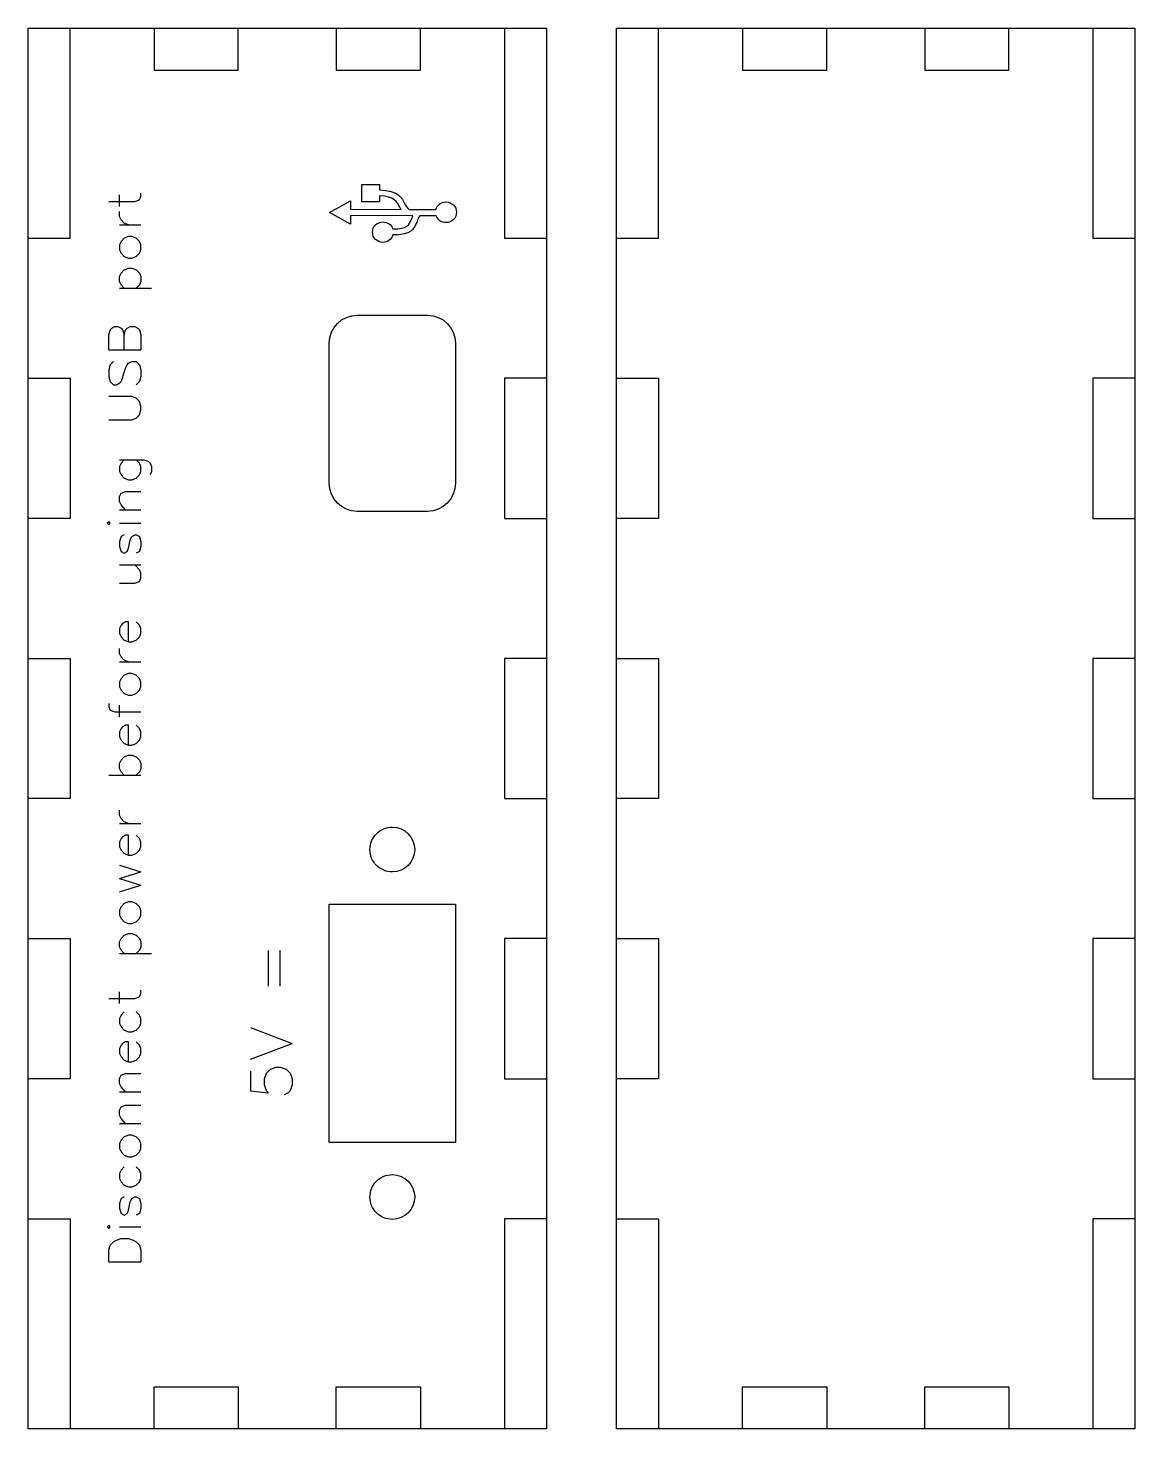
# Model space of a CAD drawing. Extents: x 0 to 15.7, y 0 to 7.3.
# Drawn here: x 8.274 to 11.385, y 0.591 to 4.528 of the extents above; entities that cross this region are included whole.
import ezdxf

# ---------------------------------------------------------------- set-up
doc = ezdxf.new("R2010")
doc.units = 0
for name, color, linetype in [('Cut', 7, 'CONTINUOUS'), ('Etch', 7, 'CONTINUOUS'), ('Frame', 7, 'CONTINUOUS'), ('Inner_Frame', 7, 'CONTINUOUS')]:
    doc.layers.add(name, color=color, linetype=linetype)

msp = doc.modelspace()

# ---------------------------------------------------------------- linework, layer by layer
at = {"layer": 'Cut', "color": 3}
for p, q in [((9.199691, 3.720472), (9.396542, 3.720472)), ((9.199691, 3.720472), (9.199691, 3.720472)), ((9.120951, 3.248031), (9.120951, 3.641732)), ((9.475282, 3.641732), (9.475282, 3.248031)), ((9.396542, 3.169291), (9.199691, 3.169291)), ((9.298117, 2.281854), (9.298117, 2.281854)), ((9.120951, 1.396025), (9.120951, 2.065317)), ((9.120951, 2.065317), (9.475282, 2.065317)), ((9.475282, 2.065317), (9.475282, 1.396025)), ((9.475282, 1.396025), (9.120951, 1.396025)), ((9.298117, 1.305472), (9.298117, 1.305472))]:
    msp.add_line(p, q, dxfattribs=at)
for points in [[(9.120951, 3.641732), (9.120951, 3.685354), (9.156069, 3.720472), (9.199691, 3.720472)], [(9.396542, 3.720472), (9.440163, 3.720472), (9.475282, 3.685354), (9.475282, 3.641732)], [(9.199691, 3.169291), (9.156069, 3.169291), (9.120951, 3.20441), (9.120951, 3.248031)], [(9.475282, 3.248031), (9.475282, 3.20441), (9.440163, 3.169291), (9.396542, 3.169291)], [(9.235125, 2.218862), (9.235125, 2.235569), (9.241761, 2.251591), (9.253575, 2.263404)], [(9.253575, 2.263404), (9.265388, 2.275218), (9.28141, 2.281854), (9.298117, 2.281854)], [(9.298117, 2.281854), (9.332906, 2.281854), (9.361108, 2.253651), (9.361108, 2.218862)], [(9.253575, 2.17432), (9.241761, 2.186133), (9.235125, 2.202156), (9.235125, 2.218862)], [(9.361108, 2.218862), (9.361108, 2.184073), (9.332906, 2.155871), (9.298117, 2.15587)], [(9.298117, 2.15587), (9.28141, 2.15587), (9.265388, 2.162507), (9.253575, 2.17432)], [(9.253575, 1.287022), (9.265388, 1.298836), (9.28141, 1.305472), (9.298117, 1.305472)], [(9.298117, 1.305472), (9.332906, 1.305472), (9.361108, 1.277269), (9.361108, 1.24248)], [(9.235125, 1.24248), (9.235125, 1.259187), (9.241761, 1.275209), (9.253575, 1.287022)], [(9.253575, 1.197938), (9.241761, 1.209751), (9.235125, 1.225774), (9.235125, 1.24248)], [(9.361108, 1.24248), (9.361108, 1.207691), (9.332906, 1.179489), (9.298117, 1.179488)], [(9.298117, 1.179488), (9.28141, 1.179488), (9.265388, 1.186125), (9.253575, 1.197938)]]:
    msp.add_open_spline(points, degree=3, dxfattribs=at)
at = {"layer": 'Etch', "color": 1}
for p, q in [((8.531442, 4.026052), (8.531442, 4.058853)), ((8.591555, 4.054168), (8.591555, 4.063539)), ((9.212648, 4.038793), (9.212648, 4.087782)), ((9.212648, 4.087782), (9.262492, 4.087782)), ((9.262492, 4.087782), (9.262492, 4.072607)), ((9.262492, 4.055807), (9.262492, 4.038793)), ((8.501386, 4.04011), (8.57438, 4.04011)), ((8.57438, 4.04011), (8.587261, 4.044796)), ((8.587261, 4.044796), (8.591555, 4.054168)), ((9.121873, 4.008776), (9.1802, 4.042338)), ((9.1802, 4.042338), (9.180353, 4.018082)), ((9.180353, 4.018082), (9.32273, 4.017738)), ((9.262492, 4.038793), (9.212648, 4.038793)), ((9.34607, 4.017683), (9.420489, 4.017506)), ((8.531442, 3.997936), (8.531442, 4.011994)), ((8.535736, 3.988564), (8.531442, 3.997936)), ((8.544324, 3.979192), (8.535736, 3.988564)), ((8.557205, 3.974506), (8.544324, 3.979192)), ((9.180624, 3.976047), (9.121873, 4.008776)), ((9.355982, 3.999864), (9.180467, 4.000287)), ((9.180467, 4.000287), (9.180619, 3.976057)), ((9.421284, 3.999697), (9.375028, 3.999819)), ((8.531442, 3.974506), (8.591555, 3.974506)), ((8.544324, 3.937018), (8.535736, 3.927646)), ((8.557205, 3.941704), (8.544324, 3.937018)), ((8.565792, 3.941704), (8.557205, 3.941704)), ((8.578673, 3.937018), (8.565792, 3.941704)), ((8.587261, 3.927646), (8.578673, 3.937018)), ((8.535736, 3.927646), (8.531442, 3.918275)), ((8.531442, 3.918275), (8.531442, 3.904217)), ((8.531442, 3.904217), (8.535736, 3.894845)), ((8.591555, 3.918275), (8.587261, 3.927646)), ((8.587261, 3.894845), (8.591555, 3.904217)), ((8.591555, 3.904217), (8.591555, 3.918275)), ((8.535736, 3.894845), (8.544324, 3.885473)), ((8.544324, 3.885473), (8.557205, 3.880787)), ((8.557205, 3.880787), (8.565792, 3.880787)), ((8.565792, 3.880787), (8.578673, 3.885473)), ((8.578673, 3.885473), (8.587261, 3.894845)), ((8.531442, 3.829241), (8.535736, 3.838613)), ((8.531442, 3.815183), (8.531442, 3.829241)), ((8.535736, 3.838613), (8.544324, 3.847985)), ((8.544324, 3.847985), (8.557205, 3.852671)), ((8.557205, 3.852671), (8.565792, 3.852671)), ((8.565792, 3.852671), (8.578673, 3.847985)), ((8.578673, 3.847985), (8.587261, 3.838613)), ((8.587261, 3.838613), (8.591555, 3.829241)), ((8.591555, 3.829241), (8.591555, 3.815183)), ((8.535736, 3.805811), (8.531442, 3.815183)), ((8.531442, 3.796439), (8.621611, 3.796439)), ((8.544324, 3.796439), (8.535736, 3.805811)), ((8.587261, 3.805811), (8.578673, 3.796439)), ((8.591555, 3.815183), (8.587261, 3.805811)), ((8.501386, 3.665232), (8.50568, 3.67929)), ((8.501386, 3.623059), (8.501386, 3.665232)), ((8.50568, 3.67929), (8.509974, 3.683976)), ((8.509974, 3.683976), (8.518561, 3.688662)), ((8.518561, 3.688662), (8.527149, 3.688662)), ((8.527149, 3.688662), (8.535736, 3.683976)), ((8.535736, 3.683976), (8.54003, 3.67929)), ((8.54003, 3.67929), (8.544324, 3.665232)), ((8.544324, 3.665232), (8.548617, 3.67929)), ((8.544324, 3.623059), (8.544324, 3.665232)), ((8.548617, 3.67929), (8.552911, 3.683976)), ((8.552911, 3.683976), (8.561498, 3.688662)), ((8.561498, 3.688662), (8.57438, 3.688662)), ((8.57438, 3.688662), (8.582967, 3.683976)), ((8.582967, 3.683976), (8.587261, 3.67929)), ((8.587261, 3.67929), (8.591555, 3.665232)), ((8.591555, 3.665232), (8.591555, 3.623059)), ((8.501386, 3.623059), (8.591555, 3.623059)), ((8.514267, 3.590257), (8.50568, 3.580885)), ((8.552911, 3.580885), (8.557205, 3.585571)), ((8.557205, 3.585571), (8.565792, 3.590257)), ((8.565792, 3.590257), (8.578673, 3.590257)), ((8.578673, 3.590257), (8.587261, 3.580885)), ((8.50568, 3.580885), (8.501386, 3.566827)), ((8.501386, 3.566827), (8.501386, 3.548083)), ((8.501386, 3.548083), (8.50568, 3.534025)), ((8.535736, 3.534025), (8.54003, 3.543397)), ((8.54003, 3.543397), (8.548617, 3.571513)), ((8.548617, 3.571513), (8.552911, 3.580885)), ((8.587261, 3.580885), (8.591555, 3.566827)), ((8.591555, 3.548083), (8.587261, 3.534025)), ((8.591555, 3.566827), (8.591555, 3.548083)), ((8.50568, 3.534025), (8.514267, 3.524653)), ((8.514267, 3.524653), (8.522855, 3.524653)), ((8.522855, 3.524653), (8.531442, 3.529339)), ((8.531442, 3.529339), (8.535736, 3.534025)), ((8.587261, 3.534025), (8.578673, 3.524653)), ((8.565792, 3.491852), (8.501386, 3.491852)), ((8.578673, 3.487166), (8.565792, 3.491852)), ((8.587261, 3.477794), (8.578673, 3.487166)), ((8.591555, 3.463736), (8.587261, 3.477794)), ((8.501386, 3.426248), (8.565792, 3.426248)), ((8.565792, 3.426248), (8.578673, 3.430934)), ((8.578673, 3.430934), (8.587261, 3.440306)), ((8.587261, 3.440306), (8.591555, 3.454364)), ((8.591555, 3.454364), (8.591555, 3.463736)), ((8.531442, 3.313785), (8.600142, 3.313785)), ((8.544324, 3.313785), (8.535736, 3.304413)), ((8.587261, 3.304413), (8.578673, 3.313785)), ((8.600142, 3.313785), (8.613023, 3.309099)), ((8.613023, 3.309099), (8.617317, 3.304413)), ((8.535736, 3.304413), (8.531442, 3.295041)), ((8.531442, 3.295041), (8.531442, 3.280983)), ((8.531442, 3.280983), (8.535736, 3.271611)), ((8.535736, 3.271611), (8.544324, 3.262239)), ((8.578673, 3.262239), (8.587261, 3.271611)), ((8.591555, 3.295041), (8.587261, 3.304413)), ((8.587261, 3.271611), (8.591555, 3.280983)), ((8.591555, 3.280983), (8.591555, 3.295041)), ((8.617317, 3.304413), (8.621611, 3.295041)), ((8.621611, 3.280983), (8.617317, 3.271611)), ((8.621611, 3.295041), (8.621611, 3.280983)), ((8.544324, 3.262239), (8.557205, 3.257553)), ((8.557205, 3.257553), (8.565792, 3.257553)), ((8.565792, 3.257553), (8.578673, 3.262239)), ((8.531442, 3.210694), (8.535736, 3.220066)), ((8.531442, 3.196636), (8.531442, 3.210694)), ((8.535736, 3.187264), (8.531442, 3.196636)), ((8.535736, 3.220066), (8.548617, 3.224752)), ((8.548617, 3.224752), (8.591555, 3.224752)), ((8.531442, 3.173206), (8.591555, 3.173206)), ((8.548617, 3.173206), (8.535736, 3.187264)), ((8.501386, 3.140404), (8.497092, 3.135718)), ((8.497092, 3.135718), (8.501386, 3.131032)), ((8.50568, 3.135718), (8.501386, 3.140404)), ((8.501386, 3.131032), (8.50568, 3.135718)), ((8.531442, 3.135718), (8.591555, 3.135718)), ((8.535736, 3.098231), (8.531442, 3.084173)), ((8.531442, 3.084173), (8.531442, 3.070115)), ((8.544324, 3.102916), (8.535736, 3.098231)), ((8.557205, 3.065429), (8.561498, 3.088859)), ((8.561498, 3.088859), (8.565792, 3.098231)), ((8.565792, 3.098231), (8.57438, 3.102916)), ((8.57438, 3.102916), (8.578673, 3.102916)), ((8.578673, 3.102916), (8.587261, 3.098231)), ((8.587261, 3.098231), (8.591555, 3.084173)), ((8.591555, 3.084173), (8.591555, 3.070115)), ((8.531442, 3.070115), (8.535736, 3.056057)), ((8.535736, 3.056057), (8.544324, 3.051371)), ((8.544324, 3.051371), (8.552911, 3.056057)), ((8.552911, 3.056057), (8.557205, 3.065429)), ((8.587261, 3.056057), (8.578673, 3.051371)), ((8.591555, 3.070115), (8.587261, 3.056057)), ((8.531442, 3.018569), (8.591555, 3.018569)), ((8.587261, 3.004511), (8.57438, 3.018569)), ((8.591555, 2.995139), (8.587261, 3.004511)), ((8.591555, 2.981081), (8.591555, 2.995139)), ((8.531442, 2.967023), (8.57438, 2.967023)), ((8.57438, 2.967023), (8.587261, 2.971709)), ((8.587261, 2.971709), (8.591555, 2.981081)), ((8.535736, 2.849874), (8.531442, 2.840502)), ((8.531442, 2.840502), (8.531442, 2.826444)), ((8.54003, 2.85456), (8.535736, 2.849874)), ((8.548617, 2.859246), (8.54003, 2.85456)), ((8.557205, 2.859246), (8.548617, 2.859246)), ((8.557205, 2.803015), (8.557205, 2.859246)), ((8.587261, 2.849874), (8.578673, 2.859246)), ((8.591555, 2.840502), (8.587261, 2.849874)), ((8.591555, 2.826444), (8.591555, 2.840502)), ((8.531442, 2.826444), (8.535736, 2.817073)), ((8.535736, 2.817073), (8.544324, 2.807701)), ((8.544324, 2.807701), (8.557205, 2.803015)), ((8.557205, 2.803015), (8.565792, 2.803015)), ((8.565792, 2.803015), (8.578673, 2.807701)), ((8.578673, 2.807701), (8.587261, 2.817073)), ((8.587261, 2.817073), (8.591555, 2.826444)), ((8.531442, 2.770213), (8.531442, 2.784271)), ((8.535736, 2.760841), (8.531442, 2.770213)), ((8.544324, 2.751469), (8.535736, 2.760841)), ((8.531442, 2.746783), (8.591555, 2.746783)), ((8.557205, 2.746783), (8.544324, 2.751469)), ((8.535736, 2.699923), (8.531442, 2.690551)), ((8.531442, 2.690551), (8.531442, 2.676494)), ((8.544324, 2.709295), (8.535736, 2.699923)), ((8.557205, 2.713981), (8.544324, 2.709295)), ((8.565792, 2.713981), (8.557205, 2.713981)), ((8.578673, 2.709295), (8.565792, 2.713981)), ((8.587261, 2.699923), (8.578673, 2.709295)), ((8.591555, 2.690551), (8.587261, 2.699923)), ((8.591555, 2.676494), (8.591555, 2.690551)), ((8.531442, 2.676494), (8.535736, 2.667122)), ((8.535736, 2.667122), (8.544324, 2.65775)), ((8.544324, 2.65775), (8.557205, 2.653064)), ((8.557205, 2.653064), (8.565792, 2.653064)), ((8.565792, 2.653064), (8.578673, 2.65775)), ((8.578673, 2.65775), (8.587261, 2.667122)), ((8.587261, 2.667122), (8.591555, 2.676494)), ((8.501386, 2.629634), (8.501386, 2.620262)), ((8.501386, 2.620262), (8.50568, 2.61089)), ((8.50568, 2.61089), (8.518561, 2.606204)), ((8.518561, 2.606204), (8.591555, 2.606204)), ((8.531442, 2.592146), (8.531442, 2.624948)), ((8.535736, 2.559344), (8.531442, 2.549973)), ((8.54003, 2.56403), (8.535736, 2.559344)), ((8.548617, 2.568716), (8.54003, 2.56403)), ((8.557205, 2.568716), (8.548617, 2.568716)), ((8.557205, 2.512485), (8.557205, 2.568716)), ((8.587261, 2.559344), (8.578673, 2.568716)), ((8.591555, 2.549973), (8.587261, 2.559344)), ((8.531442, 2.549973), (8.531442, 2.535915)), ((8.531442, 2.535915), (8.535736, 2.526543)), ((8.535736, 2.526543), (8.544324, 2.517171)), ((8.578673, 2.517171), (8.587261, 2.526543)), ((8.587261, 2.526543), (8.591555, 2.535915)), ((8.591555, 2.535915), (8.591555, 2.549973)), ((8.544324, 2.517171), (8.557205, 2.512485)), ((8.544324, 2.479683), (8.557205, 2.484369)), ((8.557205, 2.512485), (8.565792, 2.512485)), ((8.557205, 2.484369), (8.565792, 2.484369)), ((8.565792, 2.512485), (8.578673, 2.517171)), ((8.565792, 2.484369), (8.578673, 2.479683)), ((8.531442, 2.460939), (8.535736, 2.470311)), ((8.531442, 2.446881), (8.531442, 2.460939)), ((8.535736, 2.437509), (8.531442, 2.446881)), ((8.535736, 2.470311), (8.544324, 2.479683)), ((8.578673, 2.479683), (8.587261, 2.470311)), ((8.587261, 2.470311), (8.591555, 2.460939)), ((8.591555, 2.446881), (8.587261, 2.437509)), ((8.591555, 2.460939), (8.591555, 2.446881)), ((8.501386, 2.428137), (8.591555, 2.428137)), ((8.544324, 2.428137), (8.535736, 2.437509)), ((8.587261, 2.437509), (8.578673, 2.428137)), ((8.531442, 2.315674), (8.531442, 2.329732)), ((8.535736, 2.306302), (8.531442, 2.315674)), ((8.531442, 2.292244), (8.591555, 2.292244)), ((8.544324, 2.29693), (8.535736, 2.306302)), ((8.557205, 2.292244), (8.544324, 2.29693)), ((8.535736, 2.250071), (8.531442, 2.240699)), ((8.54003, 2.254757), (8.535736, 2.250071)), ((8.548617, 2.259443), (8.54003, 2.254757)), ((8.557205, 2.259443), (8.548617, 2.259443)), ((8.557205, 2.203211), (8.557205, 2.259443)), ((8.587261, 2.250071), (8.578673, 2.259443)), ((8.591555, 2.240699), (8.587261, 2.250071)), ((8.531442, 2.240699), (8.531442, 2.226641)), ((8.531442, 2.226641), (8.535736, 2.217269)), ((8.535736, 2.217269), (8.544324, 2.207897)), ((8.544324, 2.207897), (8.557205, 2.203211)), ((8.565792, 2.203211), (8.578673, 2.207897)), ((8.578673, 2.207897), (8.587261, 2.217269)), ((8.587261, 2.217269), (8.591555, 2.226641)), ((8.591555, 2.226641), (8.591555, 2.240699)), ((8.531442, 2.175095), (8.591555, 2.156351)), ((8.557205, 2.203211), (8.565792, 2.203211)), ((8.531442, 2.137608), (8.591555, 2.156351)), ((8.531442, 2.137608), (8.591555, 2.118864)), ((8.531442, 2.10012), (8.591555, 2.118864)), ((8.535736, 2.057946), (8.531442, 2.048574)), ((8.531442, 2.048574), (8.531442, 2.034516)), ((8.544324, 2.067318), (8.535736, 2.057946)), ((8.557205, 2.072004), (8.544324, 2.067318)), ((8.565792, 2.072004), (8.557205, 2.072004)), ((8.578673, 2.067318), (8.565792, 2.072004)), ((8.587261, 2.057946), (8.578673, 2.067318)), ((8.591555, 2.048574), (8.587261, 2.057946)), ((8.591555, 2.034516), (8.591555, 2.048574)), ((8.531442, 2.034516), (8.535736, 2.025144)), ((8.535736, 2.025144), (8.544324, 2.015772)), ((8.544324, 2.015772), (8.557205, 2.011086)), ((8.557205, 2.011086), (8.565792, 2.011086)), ((8.565792, 2.011086), (8.578673, 2.015772)), ((8.578673, 2.015772), (8.587261, 2.025144)), ((8.587261, 2.025144), (8.591555, 2.034516)), ((8.531442, 1.959541), (8.535736, 1.968913)), ((8.535736, 1.968913), (8.544324, 1.978285)), ((8.544324, 1.978285), (8.557205, 1.982971)), ((8.557205, 1.982971), (8.565792, 1.982971)), ((8.565792, 1.982971), (8.578673, 1.978285)), ((8.578673, 1.978285), (8.587261, 1.968913)), ((8.587261, 1.968913), (8.591555, 1.959541)), ((8.531442, 1.945483), (8.531442, 1.959541)), ((8.535736, 1.936111), (8.531442, 1.945483)), ((8.544324, 1.926739), (8.535736, 1.936111)), ((8.587261, 1.936111), (8.578673, 1.926739)), ((8.591555, 1.945483), (8.587261, 1.936111)), ((8.591555, 1.959541), (8.591555, 1.945483)), ((8.949822, 1.83521), (8.949822, 1.93521)), ((8.983156, 1.83521), (8.983156, 1.93521)), ((8.531442, 1.926739), (8.621611, 1.926739)), ((8.531442, 1.78616), (8.531442, 1.818962)), ((8.587261, 1.804904), (8.591555, 1.814276)), ((8.591555, 1.814276), (8.591555, 1.823648)), ((8.501386, 1.800218), (8.57438, 1.800218)), ((8.57438, 1.800218), (8.587261, 1.804904)), ((8.535736, 1.753358), (8.531442, 1.743986)), ((8.531442, 1.743986), (8.531442, 1.729928)), ((8.544324, 1.76273), (8.535736, 1.753358)), ((8.587261, 1.753358), (8.578673, 1.76273)), ((8.591555, 1.743986), (8.587261, 1.753358)), ((8.591555, 1.729928), (8.591555, 1.743986)), ((8.531442, 1.729928), (8.535736, 1.720557)), ((8.535736, 1.720557), (8.544324, 1.711185)), ((8.544324, 1.711185), (8.557205, 1.706499)), ((8.557205, 1.706499), (8.565792, 1.706499)), ((8.565792, 1.706499), (8.578673, 1.711185)), ((8.578673, 1.711185), (8.587261, 1.720557)), ((8.587261, 1.720557), (8.591555, 1.729928)), ((8.899822, 1.718543), (9.016489, 1.674099)), ((8.535736, 1.669011), (8.531442, 1.659639)), ((8.531442, 1.659639), (8.531442, 1.645581)), ((8.54003, 1.673697), (8.535736, 1.669011)), ((8.548617, 1.678383), (8.54003, 1.673697)), ((8.557205, 1.678383), (8.548617, 1.678383)), ((8.557205, 1.622151), (8.557205, 1.678383)), ((8.587261, 1.669011), (8.578673, 1.678383)), ((8.591555, 1.659639), (8.587261, 1.669011)), ((8.591555, 1.645581), (8.591555, 1.659639)), ((8.899822, 1.629654), (9.016489, 1.674099)), ((8.531442, 1.645581), (8.535736, 1.636209)), ((8.535736, 1.636209), (8.544324, 1.626837)), ((8.544324, 1.626837), (8.557205, 1.622151)), ((8.557205, 1.622151), (8.565792, 1.622151)), ((8.565792, 1.622151), (8.578673, 1.626837)), ((8.578673, 1.626837), (8.587261, 1.636209)), ((8.587261, 1.636209), (8.591555, 1.645581)), ((8.531442, 1.575292), (8.535736, 1.584664)), ((8.531442, 1.561234), (8.531442, 1.575292)), ((8.535736, 1.584664), (8.548617, 1.58935)), ((8.548617, 1.58935), (8.591555, 1.58935)), ((8.899822, 1.596321), (8.899822, 1.540765)), ((8.938711, 1.574099), (8.944267, 1.590765)), ((8.944267, 1.590765), (8.955378, 1.601876)), ((8.955378, 1.601876), (8.972045, 1.607432)), ((8.972045, 1.607432), (8.983156, 1.607432)), ((8.983156, 1.607432), (8.999822, 1.601876)), ((8.999822, 1.601876), (9.010934, 1.590765)), ((9.010934, 1.590765), (9.016489, 1.574099)), ((8.535736, 1.551862), (8.531442, 1.561234)), ((8.531442, 1.537804), (8.591555, 1.537804)), ((8.548617, 1.537804), (8.535736, 1.551862)), ((8.899822, 1.540765), (8.949822, 1.53521)), ((8.938711, 1.557432), (8.938711, 1.574099)), ((8.944267, 1.540765), (8.938711, 1.557432)), ((8.949822, 1.53521), (8.944267, 1.540765)), ((9.010934, 1.540765), (9.005378, 1.53521)), ((9.016489, 1.557432), (9.010934, 1.540765)), ((9.016489, 1.574099), (9.016489, 1.557432)), ((8.535736, 1.49563), (8.548617, 1.500316)), ((8.548617, 1.500316), (8.591555, 1.500316)), ((9.005378, 1.53521), (8.994267, 1.529654)), ((8.531442, 1.486258), (8.535736, 1.49563)), ((8.531442, 1.4722), (8.531442, 1.486258)), ((8.535736, 1.462828), (8.531442, 1.4722)), ((8.548617, 1.448771), (8.535736, 1.462828)), ((8.531442, 1.448771), (8.591555, 1.448771)), ((8.535736, 1.401911), (8.531442, 1.392539)), ((8.531442, 1.392539), (8.531442, 1.378481)), ((8.531442, 1.378481), (8.535736, 1.369109)), ((8.544324, 1.411283), (8.535736, 1.401911)), ((8.557205, 1.415969), (8.544324, 1.411283)), ((8.565792, 1.415969), (8.557205, 1.415969)), ((8.578673, 1.411283), (8.565792, 1.415969)), ((8.587261, 1.401911), (8.578673, 1.411283)), ((8.591555, 1.392539), (8.587261, 1.401911)), ((8.587261, 1.369109), (8.591555, 1.378481)), ((8.591555, 1.378481), (8.591555, 1.392539)), ((8.535736, 1.369109), (8.544324, 1.359737)), ((8.544324, 1.359737), (8.557205, 1.355051)), ((8.557205, 1.355051), (8.565792, 1.355051)), ((8.565792, 1.355051), (8.578673, 1.359737)), ((8.578673, 1.359737), (8.587261, 1.369109)), ((8.535736, 1.317564), (8.531442, 1.308192)), ((8.531442, 1.308192), (8.531442, 1.294134)), ((8.544324, 1.326935), (8.535736, 1.317564)), ((8.587261, 1.317564), (8.578673, 1.326935)), ((8.591555, 1.308192), (8.587261, 1.317564)), ((8.591555, 1.294134), (8.591555, 1.308192)), ((8.531442, 1.294134), (8.535736, 1.284762)), ((8.535736, 1.284762), (8.544324, 1.27539)), ((8.544324, 1.27539), (8.557205, 1.270704)), ((8.557205, 1.270704), (8.565792, 1.270704)), ((8.565792, 1.270704), (8.578673, 1.27539)), ((8.578673, 1.27539), (8.587261, 1.284762)), ((8.587261, 1.284762), (8.591555, 1.294134)), ((8.535736, 1.237902), (8.531442, 1.223844)), ((8.531442, 1.223844), (8.531442, 1.209786)), ((8.544324, 1.242588), (8.535736, 1.237902)), ((8.557205, 1.2051), (8.561498, 1.22853)), ((8.561498, 1.22853), (8.565792, 1.237902)), ((8.565792, 1.237902), (8.57438, 1.242588)), ((8.57438, 1.242588), (8.578673, 1.242588)), ((8.578673, 1.242588), (8.587261, 1.237902)), ((8.587261, 1.237902), (8.591555, 1.223844)), ((8.591555, 1.223844), (8.591555, 1.209786)), ((8.531442, 1.209786), (8.535736, 1.195728)), ((8.535736, 1.195728), (8.544324, 1.191042)), ((8.544324, 1.191042), (8.552911, 1.195728)), ((8.552911, 1.195728), (8.557205, 1.2051)), ((8.587261, 1.195728), (8.578673, 1.191042)), ((8.591555, 1.209786), (8.587261, 1.195728)), ((8.501386, 1.162927), (8.497092, 1.158241)), ((8.497092, 1.158241), (8.501386, 1.153555)), ((8.50568, 1.158241), (8.501386, 1.162927)), ((8.501386, 1.153555), (8.50568, 1.158241)), ((8.531442, 1.158241), (8.591555, 1.158241)), ((8.501386, 1.092637), (8.50568, 1.106695)), ((8.50568, 1.106695), (8.514267, 1.116067)), ((8.514267, 1.116067), (8.522855, 1.120753)), ((8.522855, 1.120753), (8.535736, 1.125439)), ((8.535736, 1.125439), (8.557205, 1.125439)), ((8.557205, 1.125439), (8.570086, 1.120753)), ((8.570086, 1.120753), (8.578673, 1.116067)), ((8.578673, 1.116067), (8.587261, 1.106695)), ((8.587261, 1.106695), (8.591555, 1.092637)), ((8.501386, 1.059835), (8.501386, 1.092637)), ((8.591555, 1.092637), (8.591555, 1.059835)), ((8.501386, 1.059835), (8.591555, 1.059835))]:
    msp.add_line(p, q, dxfattribs=at)
for points in [[(9.262492, 4.072607), (9.31331, 4.07194), (9.325163, 4.049426), (9.334549, 4.031588)], [(9.319398, 4.023913), (9.312124, 4.037733), (9.302944, 4.055163), (9.262492, 4.055807)], [(9.32273, 4.017738), (9.321612, 4.01971), (9.32052, 4.021782), (9.319398, 4.023913)], [(9.334549, 4.031588), (9.337941, 4.025144), (9.340861, 4.019601), (9.34607, 4.017683)], [(9.420489, 4.017506), (9.423899, 4.029804), (9.435309, 4.038799), (9.448931, 4.038799)], [(9.448931, 4.038799), (9.465263, 4.038799), (9.478413, 4.025876), (9.478413, 4.009822)], [(9.242343, 3.953964), (9.242343, 3.969808), (9.255493, 3.982732), (9.271613, 3.982732)], [(9.271613, 3.982732), (9.284776, 3.982732), (9.295732, 3.974338), (9.299489, 3.962786)], [(9.299489, 3.962786), (9.340867, 3.963019), (9.34525, 3.973831), (9.351693, 3.989758)], [(9.36751, 3.983591), (9.358524, 3.961377), (9.352411, 3.946295), (9.299749, 3.945992)], [(9.351693, 3.989758), (9.352992, 3.992968), (9.354355, 3.996343), (9.355982, 3.999864)], [(9.375028, 3.999819), (9.371755, 3.994089), (9.369542, 3.988612), (9.36751, 3.983591)], [(9.448931, 3.980848), (9.436227, 3.980848), (9.425446, 3.988668), (9.421284, 3.999697)], [(9.478413, 4.009822), (9.478413, 3.993771), (9.465263, 3.980848), (9.448931, 3.980848)], [(9.271613, 3.925197), (9.255493, 3.925197), (9.242343, 3.938122), (9.242343, 3.953964)], [(9.299749, 3.945992), (9.296263, 3.934007), (9.285094, 3.925197), (9.271613, 3.925197)]]:
    msp.add_open_spline(points, degree=3, dxfattribs=at)
at = {"layer": 'Frame', "color": 7}
for p, q in [((8.274494, 4.527559), (9.731187, 4.527559)), ((8.274494, 0.590551), (8.274494, 4.527559)), ((9.731187, 4.527559), (9.731187, 0.590551)), ((9.928038, 4.527559), (11.38473, 4.527559)), ((9.928038, 0.590551), (9.928038, 4.527559)), ((11.38473, 4.527559), (11.38473, 0.590551)), ((9.731187, 0.590551), (8.274494, 0.590551)), ((11.38473, 0.590551), (9.928038, 0.590551))]:
    msp.add_line(p, q, dxfattribs=at)
at = {"layer": 'Inner_Frame', "color": 7}
for p, q in [((8.392605, 3.937008), (8.392605, 4.527559)), ((8.392605, 4.527559), (8.392605, 4.527559)), ((8.392605, 4.527559), (8.392605, 4.527559)), ((8.628825, 4.527559), (8.628825, 4.409449)), ((8.865045, 4.409449), (8.865045, 4.527559)), ((9.140636, 4.527559), (9.140636, 4.409449)), ((9.376857, 4.409449), (9.376857, 4.527559)), ((9.613077, 4.527559), (9.613077, 3.937008)), ((10.046148, 3.937008), (10.046148, 4.527559)), ((10.046148, 4.527559), (10.046148, 4.527559)), ((10.046148, 4.527559), (10.046148, 4.527559)), ((10.282368, 4.527559), (10.282368, 4.409449)), ((10.518589, 4.409449), (10.518589, 4.527559)), ((10.794179, 4.527559), (10.794179, 4.409449)), ((11.0304, 4.409449), (11.0304, 4.527559)), ((11.26662, 4.527559), (11.26662, 3.937008)), ((8.628825, 4.409449), (8.865045, 4.409449)), ((9.140636, 4.409449), (9.376857, 4.409449)), ((10.282368, 4.409449), (10.518589, 4.409449)), ((10.794179, 4.409449), (11.0304, 4.409449)), ((8.274494, 3.937008), (8.392605, 3.937008)), ((9.613077, 3.937008), (9.731187, 3.937008)), ((9.928038, 3.937008), (10.046148, 3.937008)), ((11.26662, 3.937008), (11.38473, 3.937008)), ((8.274494, 3.543307), (8.392605, 3.543307)), ((8.392605, 3.543307), (8.392605, 3.149606)), ((9.731187, 3.543307), (9.613077, 3.543307)), ((9.613077, 3.543307), (9.613077, 3.149606)), ((9.928038, 3.543307), (10.046148, 3.543307)), ((10.046148, 3.543307), (10.046148, 3.149606)), ((11.38473, 3.543307), (11.26662, 3.543307)), ((11.26662, 3.543307), (11.26662, 3.149606)), ((8.392605, 3.149606), (8.274494, 3.149606)), ((9.613077, 3.149606), (9.731187, 3.149606)), ((10.046148, 3.149606), (9.928038, 3.149606)), ((11.26662, 3.149606), (11.38473, 3.149606)), ((8.274494, 2.755905), (8.392605, 2.755905)), ((8.392605, 2.755905), (8.392605, 2.362205)), ((9.731187, 2.755905), (9.613077, 2.755905)), ((9.613077, 2.755905), (9.613077, 2.362205)), ((9.928038, 2.755905), (10.046148, 2.755905)), ((10.046148, 2.755905), (10.046148, 2.362205)), ((11.38473, 2.755905), (11.26662, 2.755905)), ((11.26662, 2.755905), (11.26662, 2.362205)), ((8.392605, 2.362205), (8.274494, 2.362205)), ((9.613077, 2.362205), (9.731187, 2.362205)), ((10.046148, 2.362205), (9.928038, 2.362205)), ((11.26662, 2.362205), (11.38473, 2.362205)), ((8.274494, 1.968504), (8.392605, 1.968504)), ((8.392605, 1.968504), (8.392605, 1.574803)), ((9.731187, 1.968504), (9.613077, 1.968504)), ((9.613077, 1.968504), (9.613077, 1.574803)), ((9.928038, 1.968504), (10.046148, 1.968504)), ((10.046148, 1.968504), (10.046148, 1.574803)), ((11.38473, 1.968504), (11.26662, 1.968504)), ((11.26662, 1.968504), (11.26662, 1.574803)), ((8.392605, 1.574803), (8.274494, 1.574803)), ((9.613077, 1.574803), (9.731187, 1.574803)), ((10.046148, 1.574803), (9.928038, 1.574803)), ((11.26662, 1.574803), (11.38473, 1.574803)), ((8.274494, 1.181102), (8.392605, 1.181102)), ((8.392605, 1.181102), (8.392605, 0.590551)), ((9.731187, 1.181102), (9.613077, 1.181102)), ((9.613077, 1.181102), (9.613077, 0.590551)), ((9.928038, 1.181102), (10.046148, 1.181102)), ((10.046148, 1.181102), (10.046148, 0.590551)), ((11.38473, 1.181102), (11.26662, 1.181102)), ((11.26662, 1.181102), (11.26662, 0.590551)), ((8.628825, 0.590551), (8.628825, 0.708661)), ((8.628825, 0.708661), (8.865045, 0.708661)), ((8.865045, 0.708661), (8.865045, 0.590551)), ((9.140636, 0.590551), (9.140636, 0.708661)), ((9.140636, 0.708661), (9.376857, 0.708661)), ((9.376857, 0.708661), (9.376857, 0.590551)), ((10.282368, 0.590551), (10.282368, 0.708661)), ((10.282368, 0.708661), (10.518589, 0.708661)), ((10.518589, 0.708661), (10.518589, 0.590551)), ((10.794179, 0.590551), (10.794179, 0.708661)), ((10.794179, 0.708661), (11.0304, 0.708661)), ((11.0304, 0.708661), (11.0304, 0.590551))]:
    msp.add_line(p, q, dxfattribs=at)

doc.saveas('drawing.dxf')
